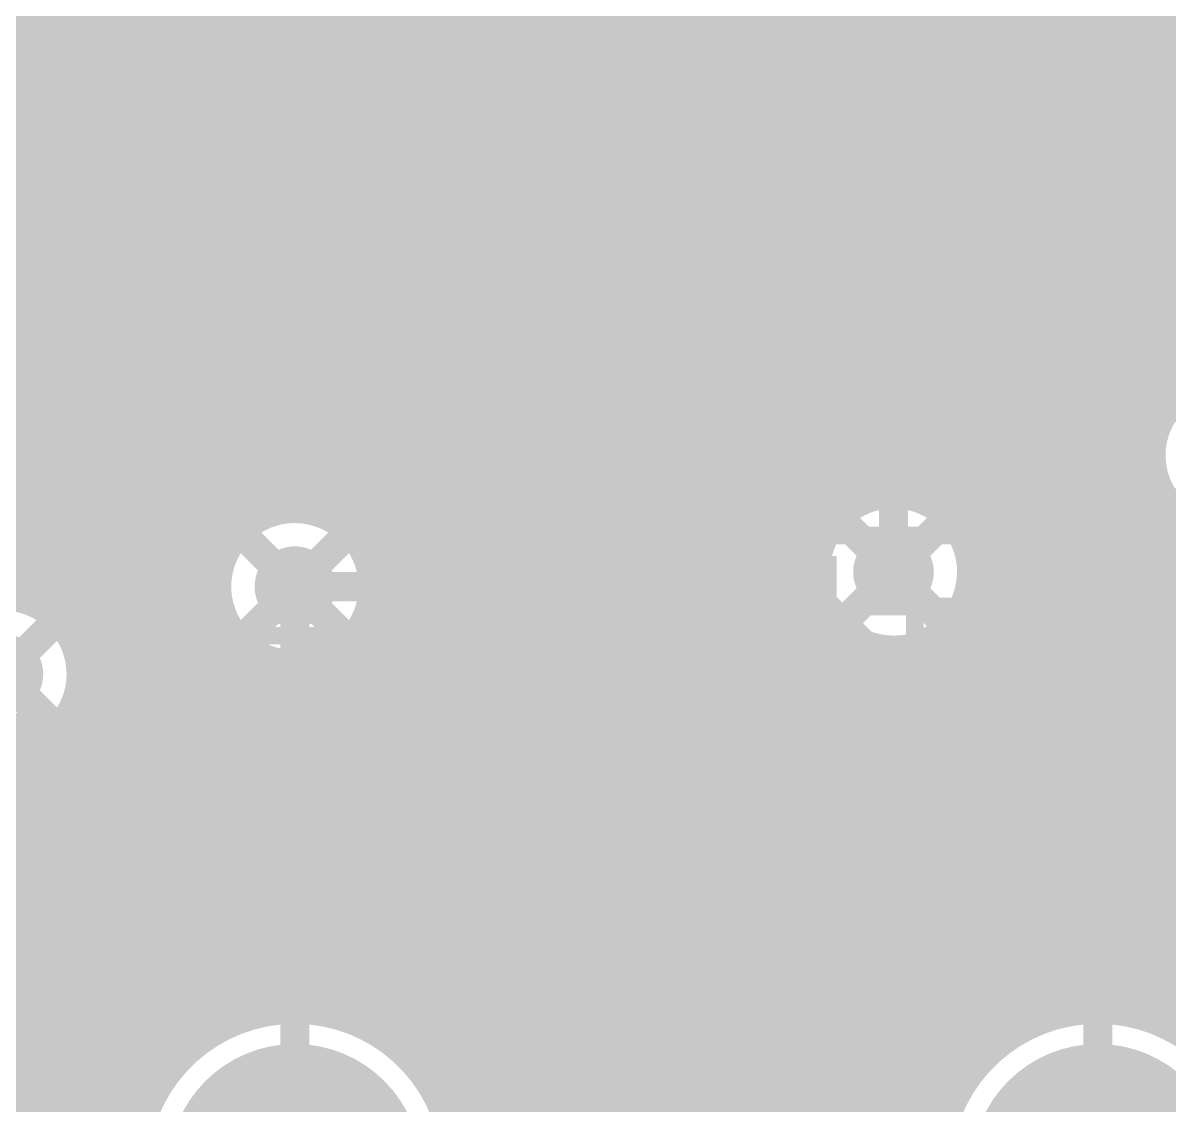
# Model space of a CAD drawing. Extents: x -5 to 112, y -62 to 71.
# Drawn here: x 34.46 to 44.43, y 38.67 to 48.09 of the extents above; entities that cross this region are included whole.
import ezdxf

# ---------------------------------------------------------------- set-up
doc = ezdxf.new("R2010")
doc.units = 0
doc.header["$MEASUREMENT"] = 0
doc.layers.get('0').update_dxf_attribs({"linetype": 'CONTINUOUS'})
for name, color, linetype in [('25-336-0_BOT', 7, 'CONTINUOUS'), ('25-336-0_DRD', 7, 'CONTINUOUS'), ('25-336-0_DRL', 2, 'CONTINUOUS'), ('25-336-0_IN1', 4, 'CONTINUOUS'), ('25-336-0_IN2', 3, 'CONTINUOUS'), ('25-336-0_SMB', 5, 'CONTINUOUS'), ('25-336-0_SMT', 10, 'CONTINUOUS'), ('25-336-0_SPT', 14, 'CONTINUOUS'), ('25-336-0_SST', 9, 'CONTINUOUS'), ('25-336-0_TOP', 12, 'CONTINUOUS'), ('THRUHOLE_TAP', 8, 'CONTINUOUS')]:
    doc.layers.add(name, color=color, linetype=linetype)

# ---------------------------------------------------------------- blocks, each defined once
blk = doc.blocks.new('ROUND_33')
at = {"const_width": 1.09982}
blk.add_lwpolyline([(-0.54991, 0, 1), (0.54991, 0, 1)], format="xyb", close=True, dxfattribs=at)
blk = doc.blocks.new('ROUND_11')
at = {"const_width": 0.35052}
blk.add_lwpolyline([(-0.17526, 0, 1), (0.17526, 0, 1)], format="xyb", close=True, dxfattribs=at)
blk = doc.blocks.new('ROUND_81')
at = {"const_width": 0.10033}
blk.add_lwpolyline([(-0.050164, 0, 1), (0.050164, 0, 1)], format="xyb", close=True, dxfattribs=at)
blk = doc.blocks.new('ROUND_82')
at = {"const_width": 0.10033}
blk.add_lwpolyline([(-0.050164, 0, 1), (0.050164, 0, 1)], format="xyb", close=True, dxfattribs=at)
blk = doc.blocks.new('ROUND_65')
at = {"const_width": 0.35052}
blk.add_lwpolyline([(-0.17526, 0, 1), (0.17526, 0, 1)], format="xyb", close=True, dxfattribs=at)
blk = doc.blocks.new('ROUND_68')
at = {"const_width": 0.35052}
blk.add_lwpolyline([(-0.17526, 0, 1), (0.17526, 0, 1)], format="xyb", close=True, dxfattribs=at)
blk = doc.blocks.new('RECTANGLE_2')
blk.add_solid([(0.4826, 0.4064), (0.4826, -0.4064), (-0.4826, 0.4064), (-0.4826, -0.4064)])
blk = doc.blocks.new('RECTANGLE_50')
blk.add_solid([(0.17526, 0.508), (0.17526, -0.508), (-0.17526, 0.508), (-0.17526, -0.508)])
blk = doc.blocks.new('ROUND_73')
at = {"const_width": 0.10033}
blk.add_lwpolyline([(-0.050164, 0, 1), (0.050164, 0, 1)], format="xyb", close=True, dxfattribs=at)

msp = doc.modelspace()

# ---------------------------------------------------------------- linework, layer by layer
at = {"layer": '25-336-0_BOT', "const_width": 0.254}
for points in [[(35.1282, 70.231), (35.1282, 34.4297)], [(35.3568, 70.231), (35.3568, 34.4297)], [(35.5854, 70.231), (35.5854, 38.80358)], [(35.814, 70.231), (35.814, 39.10584)], [(36.0426, 70.231), (36.0426, 39.2938)], [(36.2712, 70.231), (36.2712, 43.56608)], [(36.4998, 70.231), (36.4998, 43.77436)], [(36.7284, 70.231), (36.7284, 43.85056)], [(36.957, 70.231), (36.957, 43.84802)], [(37.1856, 70.231), (37.1856, 43.75912)], [(37.4142, 70.231), (37.4142, 43.6372)], [(37.6428, 70.231), (37.6428, 43.6372)], [(37.8714, 70.231), (37.8714, 43.6372)], [(38.1, 70.231), (38.1, 43.6372)], [(38.3286, 70.231), (38.3286, 43.6372)], [(38.5572, 70.231), (38.5572, 43.6372)], [(38.7858, 70.231), (38.7858, 43.60164)], [(40.8432, 70.231), (40.8432, 43.0022)], [(41.0718, 70.231), (41.0718, 43.0022)], [(41.3004, 70.231), (41.3004, 43.0022)], [(41.529, 70.231), (41.529, 43.75912)], [(41.7576, 70.231), (41.7576, 44.94276)], [(41.9862, 70.231), (41.9862, 45.17136)], [(34.8996, 60.78474), (34.8996, 42.71772)], [(34.7472, 60.58408), (34.7472, 42.92092)], [(40.6146, 57.48274), (40.6146, 43.0022)], [(40.386, 57.22112), (40.386, 43.0022)], [(44.5008, 57.10682), (44.5008, 46.3042)], [(44.2722, 57.0865), (44.2722, 46.3042)], [(44.0436, 56.8579), (44.0436, 46.3042)], [(43.815, 56.6293), (43.815, 46.3042)], [(43.5864, 56.4007), (43.5864, 46.3042)], [(40.1574, 53.68544), (40.1574, 43.0022)], [(39.0144, 53.36794), (39.0144, 43.41876)], [(39.9288, 53.32222), (39.9288, 43.0022)], [(39.243, 53.21808), (39.243, 43.19016)], [(39.4716, 53.16728), (39.4716, 43.0022)], [(39.7002, 53.19776), (39.7002, 43.0022)], [(42.2148, 48.54702), (42.2148, 45.39996)], [(43.3578, 48.50638), (43.3578, 46.3042)], [(42.4434, 48.31588), (42.4434, 45.62856)], [(43.1292, 48.30064), (43.1292, 46.26864)], [(42.672, 48.22698), (42.672, 45.85716)], [(42.9006, 48.2219), (42.9006, 46.08576)], [(50.419, 48.006), (34.7472, 48.006)], [(50.419, 47.7774), (34.7472, 47.7774)], [(50.419, 47.5488), (34.7472, 47.5488)], [(50.419, 47.3202), (34.7472, 47.3202)], [(50.419, 47.0916), (34.7472, 47.0916)], [(50.419, 46.863), (34.7472, 46.863)], [(50.419, 46.6344), (34.7472, 46.6344)], [(50.419, 46.4058), (34.7472, 46.4058)], [(48.133, 46.3042), (43.307, 46.3042)], [(42.9895, 46.1772), (34.7472, 46.1772)], [(42.98442, 46.16958), (41.71696, 44.90466)], [(42.7609, 45.9486), (34.7472, 45.9486)], [(42.037, 43.307), (42.037, 44.577), (43.307, 45.847), (48.133, 45.847), (49.657, 44.323)], [(42.5323, 45.72), (34.7472, 45.72)], [(42.3037, 45.4914), (34.7472, 45.4914)], [(43.49496, 45.3898), (42.4942, 44.3865)], [(47.9425, 45.3898), (43.49496, 45.3898)], [(43.5864, 45.3898), (43.5864, 43.59656)], [(43.815, 45.3898), (43.815, 43.82516)], [(44.0436, 45.3898), (44.0436, 44.05376)], [(44.2722, 45.3898), (44.2722, 44.28236)], [(44.5008, 45.3898), (44.5008, 44.82592)], [(42.0751, 45.2628), (34.7472, 45.2628)], [(43.3578, 45.2501), (43.3578, 43.36796)], [(48.0695, 45.2628), (43.36796, 45.2628)], [(41.8465, 45.0342), (34.7472, 45.0342)], [(43.1292, 45.0215), (43.1292, 43.13936)], [(48.2981, 45.0342), (43.13936, 45.0342)], [(41.64076, 44.8056), (34.7472, 44.8056)], [(42.9006, 44.7929), (42.9006, 43.0022)], [(44.47794, 44.8056), (42.91076, 44.8056)], [(41.5798, 44.577), (34.7472, 44.577)], [(41.5798, 44.577), (41.5798, 43.80992)], [(42.672, 44.5643), (42.672, 43.5483)], [(44.32808, 44.577), (42.68216, 44.577)], [(41.5798, 44.3484), (34.7472, 44.3484)], [(42.4942, 44.3865), (42.4942, 43.80992)], [(44.27728, 44.3484), (42.4942, 44.3484)], [(36.83, 38.1), (36.83, 43.18), (38.608, 43.18), (39.243, 42.545), (43.18, 42.545), (44.958, 44.323)], [(44.27728, 44.28998), (42.9895, 43.0022)], [(44.27728, 44.323), (44.27808, 44.29002)], [(41.5798, 44.1198), (34.7472, 44.1198)], [(44.1071, 44.1198), (42.4942, 44.1198)], [(41.5798, 43.8912), (34.7472, 43.8912)], [(43.8785, 43.8912), (42.4942, 43.8912)], [(36.34994, 43.6626), (34.7472, 43.6626)], [(41.45788, 43.6626), (37.30752, 43.6626)], [(43.6499, 43.6626), (42.61612, 43.6626)], [(38.608, 43.6372), (37.33292, 43.6372)], [(44.92498, 43.64228), (43.50766, 42.22496)], [(38.93566, 43.50004), (39.43096, 43.0022)], [(36.20008, 43.434), (34.7472, 43.434)], [(41.36898, 43.434), (38.99916, 43.434)], [(43.4213, 43.434), (42.70502, 43.434)], [(36.14928, 43.2054), (34.7472, 43.2054)], [(36.83, 38.1), (36.83, 43.18)], [(41.3639, 43.2054), (39.22776, 43.2054)], [(43.1927, 43.2054), (42.70756, 43.2054)], [(50.419, 43.2054), (44.48556, 43.2054)], [(44.5008, 43.2181), (44.5008, 39.35476)], [(42.672, 43.06316), (42.672, 43.0022)], [(36.17976, 42.9768), (34.7472, 42.9768)], [(41.42994, 43.0022), (39.43096, 43.0022)], [(42.9895, 43.0022), (42.64406, 43.0022)], [(50.419, 42.9768), (44.25696, 42.9768)], [(44.2722, 42.9895), (44.2722, 39.45382)], [(36.30422, 42.7482), (34.88436, 42.7482)], [(36.2712, 42.79138), (36.2712, 39.41572)], [(50.419, 42.7482), (44.02836, 42.7482)], [(44.0436, 42.7609), (44.0436, 39.51224)], [(36.3728, 42.67708), (36.3728, 39.45382)], [(36.3728, 42.67708), (36.3728, 39.45382)], [(37.2872, 42.67708), (37.2872, 39.45382)], [(37.2872, 42.67708), (37.2872, 39.45382)], [(38.4175, 42.7228), (37.33292, 42.7228)], [(37.4142, 42.7228), (37.4142, 39.40556)], [(37.6428, 42.7228), (37.6428, 39.27602)], [(37.8714, 42.7228), (37.8714, 39.08044)], [(38.1, 42.7228), (38.1, 38.75786)], [(38.3286, 42.7228), (38.3286, 28.58008)], [(38.4175, 42.7228), (38.92042, 42.22242)], [(38.5572, 42.5831), (38.5572, 28.44292)], [(36.3728, 42.5196), (34.96056, 42.5196)], [(38.6207, 42.5196), (37.2872, 42.5196)], [(50.419, 42.5196), (43.79976, 42.5196)], [(43.815, 42.5323), (43.815, 39.53002)], [(38.7858, 42.3545), (38.7858, 27.432)], [(36.3728, 42.291), (34.95802, 42.291)], [(38.8493, 42.291), (37.2872, 42.291)], [(50.419, 42.291), (43.57116, 42.291)], [(43.5864, 42.3037), (43.5864, 39.51224)], [(36.3728, 42.0624), (34.86912, 42.0624)], [(34.8996, 42.11574), (34.8996, 34.4297)], [(50.419, 42.0624), (37.2872, 42.0624)], [(39.0144, 42.14876), (39.0144, 27.432)], [(43.18, 42.0878), (39.243, 42.0878)], [(39.243, 42.0878), (39.243, 27.432)], [(39.4716, 42.0878), (39.4716, 27.432)], [(39.7002, 42.0878), (39.7002, 27.432)], [(39.9288, 42.0878), (39.9288, 27.432)], [(40.1574, 42.0878), (40.1574, 27.432)], [(40.386, 42.0878), (40.386, 27.432)], [(40.6146, 42.0878), (40.6146, 27.432)], [(40.8432, 42.0878), (40.8432, 27.432)], [(41.0718, 42.0878), (41.0718, 27.432)], [(41.3004, 42.0878), (41.3004, 27.432)], [(41.529, 42.0878), (41.529, 27.432)], [(41.7576, 42.0878), (41.7576, 27.432)], [(41.9862, 42.0878), (41.9862, 27.432)], [(42.2148, 42.0878), (42.2148, 27.432)], [(42.4434, 42.0878), (42.4434, 38.50386)], [(42.672, 42.0878), (42.672, 38.95852)], [(42.9006, 42.0878), (42.9006, 39.19982)], [(43.1292, 42.0878), (43.1292, 39.35476)], [(43.3578, 42.12336), (43.3578, 39.45382)], [(34.671, 41.85412), (34.671, 34.4297)], [(34.4424, 41.75506), (34.4424, 34.4297)], [(36.3728, 41.8338), (34.63798, 41.8338)], [(50.419, 41.8338), (37.2872, 41.8338)], [(36.3728, 41.6052), (33.7312, 41.6052)], [(50.3301, 41.6052), (37.2872, 41.6052)], [(36.3728, 41.3766), (33.7312, 41.3766)], [(50.21834, 41.3766), (37.2872, 41.3766)], [(36.3728, 41.148), (33.83788, 41.148)], [(50.19802, 41.148), (37.2872, 41.148)], [(36.3728, 40.9194), (33.93694, 40.9194)], [(50.25644, 40.9194), (37.2872, 40.9194)], [(36.3728, 40.6908), (33.94964, 40.6908)], [(50.42408, 40.6908), (37.2872, 40.6908)], [(36.3728, 40.4622), (33.88106, 40.4622)], [(45.37202, 40.4622), (37.2872, 40.4622)], [(36.3728, 40.2336), (33.69564, 40.2336)], [(45.14088, 40.2336), (37.2872, 40.2336)], [(36.3728, 40.005), (32.2072, 40.005)], [(45.05198, 40.005), (37.2872, 40.005)], [(36.3728, 39.7764), (32.24276, 39.7764)], [(45.0469, 39.7764), (37.2872, 39.7764)], [(36.3728, 39.5478), (32.47136, 39.5478)], [(45.12564, 39.5478), (37.2872, 39.5478)], [(36.08324, 39.3192), (32.69996, 39.3192)], [(43.06824, 39.3192), (37.57676, 39.3192)], [(45.33138, 39.3192), (44.56176, 39.3192)], [(35.79876, 39.0906), (32.92856, 39.0906)], [(42.78376, 39.0906), (37.86124, 39.0906)], [(35.61842, 38.862), (33.15716, 38.862)], [(42.60342, 38.862), (38.03904, 38.862)], [(35.50158, 38.6334), (33.38068, 38.6334)], [(42.48658, 38.6334), (38.15588, 38.6334)]]:
    msp.add_lwpolyline(points, dxfattribs=at)
for points in [[(43.307, 46.3042, 0.1989132), (42.98371, 46.17029)], [(43.307, 46.3042, 0.1989132), (42.98371, 46.17029)], [(44.958, 45.00372, 0.4142136), (44.27728, 44.323)], [(41.71442, 44.89958, 0.1989124), (41.5808, 44.577)], [(36.83, 43.86072, 0.4142136), (36.14928, 43.18)], [(37.33292, 43.6372, 0.2113087), (36.83, 43.85968)], [(41.5798, 43.80992, 0.2113087), (41.35732, 43.307)], [(42.71772, 43.307, 0.2113087), (42.4949, 43.81069)], [(38.93058, 43.50258, 0.1989124), (38.608, 43.6362)], [(41.35628, 43.307, 0.1168577), (41.42865, 43.00155)], [(42.64406, 43.0022, 0.1168576), (42.71628, 43.307)], [(36.14928, 43.18, 0.2113086), (36.3721, 42.67631)], [(34.97072, 42.418, 0.2113087), (34.7479, 42.92169)], [(37.2872, 42.67708, 0.023796), (37.33292, 42.7228)], [(34.29, 41.73728, 0.4142136), (34.97072, 42.418)], [(38.92042, 42.22242, 0.1989124), (39.243, 42.0888)], [(43.18, 42.0878, 0.1989116), (43.50329, 42.22171)], [(43.815, 39.53002, 0.4142136), (42.38498, 38.1)], [(45.24502, 38.1, 0.4142136), (43.815, 39.53002)], [(36.3728, 39.45382, 0.3217373), (35.39998, 38.1)], [(38.26002, 38.1, 0.3217374), (37.2872, 39.45382)]]:
    msp.add_lwpolyline(points, format="xyb", dxfattribs=at)
at = {"layer": '25-336-0_DRD', "const_width": 0.254}
for points in [[(44.069, 50.165), (41.529, 47.625)], [(44.069, 47.625), (41.529, 50.165)], [(41.9862, 47.0662), (39.4462, 44.5262)], [(41.9862, 44.5262), (39.4462, 47.0662)], [(46.228, 45.593), (43.688, 43.053)], [(46.228, 43.053), (43.688, 45.593)], [(41.91, 45.085), (39.37, 42.545)], [(41.91, 42.545), (39.37, 45.085)], [(43.307, 44.577), (40.767, 42.037)], [(43.307, 42.037), (40.767, 44.577)], [(38.1, 44.45), (35.56, 41.91)], [(38.1, 41.91), (35.56, 44.45)], [(35.56, 43.688), (33.02, 41.148)], [(35.56, 41.148), (33.02, 43.688)], [(34.544, 42.037), (32.004, 39.497)], [(34.544, 39.497), (32.004, 42.037)], [(46.99, 41.148), (44.45, 38.608)], [(46.99, 38.608), (44.45, 41.148)], [(36.83, 38.735), (36.195, 38.1)], [(37.465, 38.1), (36.83, 38.735)], [(43.815, 38.735), (43.18, 38.1)], [(44.45, 38.1), (43.815, 38.735)]]:
    msp.add_lwpolyline(points, dxfattribs=at)
at = {"layer": '25-336-0_IN1', "const_width": 0.254}
for points in [[(35.1536, 69.85), (35.1536, 28.067)], [(35.3822, 69.85), (35.3822, 34.16808)], [(35.6108, 69.85), (35.6108, 38.84676)], [(35.8394, 69.85), (35.8394, 39.13124)], [(36.068, 69.85), (36.068, 39.30904)], [(36.2966, 69.85), (36.2966, 43.60164)], [(36.5252, 69.85), (36.5252, 43.78706)], [(36.7538, 69.85), (36.7538, 43.85564)], [(36.9824, 69.85), (36.9824, 43.84294)], [(37.211, 69.85), (37.211, 43.74388)], [(37.4396, 69.85), (37.4396, 43.47972)], [(37.6682, 69.85), (37.6682, 39.25824)], [(37.8968, 69.85), (37.8968, 39.0525)], [(38.1254, 69.85), (38.1254, 38.70452)], [(38.354, 69.85), (38.354, 28.56992)], [(38.5826, 69.85), (38.5826, 28.41752)], [(38.8112, 69.85), (38.8112, 28.067)], [(40.8686, 69.85), (40.8686, 28.067)], [(41.0972, 69.85), (41.0972, 28.067)], [(41.3258, 69.85), (41.3258, 28.067)], [(41.5544, 69.85), (41.5544, 43.78452)], [(41.783, 69.85), (41.783, 43.93692)], [(42.0116, 69.85), (42.0116, 43.98518)], [(43.6118, 69.85), (43.6118, 39.51478)], [(34.925, 60.84316), (34.925, 42.6593)], [(34.6964, 60.5409), (34.6964, 42.96156)], [(34.4678, 60.42914), (34.4678, 43.07332)], [(40.64, 57.54116), (40.64, 28.067)], [(43.8404, 57.48274), (43.8404, 39.53002)], [(40.4114, 57.2389), (40.4114, 28.067)], [(44.069, 57.22112), (44.069, 39.50716)], [(40.1828, 57.12714), (40.1828, 28.067)], [(44.2976, 57.12206), (44.2976, 44.48302)], [(44.5262, 57.10936), (44.5262, 44.84878)], [(39.0398, 53.34508), (39.0398, 28.067)], [(39.9542, 53.34508), (39.9542, 28.067)], [(39.2684, 53.20792), (39.2684, 28.067)], [(39.497, 53.16728), (39.497, 28.067)], [(39.7256, 53.20792), (39.7256, 28.067)], [(43.3832, 48.54702), (43.3832, 39.46398)], [(42.2402, 48.50638), (42.2402, 43.9547)], [(42.4688, 48.30064), (42.4688, 43.83278)], [(43.1546, 48.31588), (43.1546, 39.36746)], [(42.6974, 48.2219), (42.6974, 43.46702)], [(42.926, 48.22698), (42.926, 39.22014)], [(65.53708, 48.006), (31.3182, 48.006)], [(63.35268, 47.7774), (31.3182, 47.7774)], [(62.7126, 47.5488), (31.3182, 47.5488)], [(59.18708, 47.3202), (31.3182, 47.3202)], [(59.04992, 47.0916), (31.3182, 47.0916)], [(59.00928, 46.863), (31.3182, 46.863)], [(59.04992, 46.6344), (31.3182, 46.6344)], [(59.18708, 46.4058), (31.3182, 46.4058)], [(62.08014, 46.1772), (31.3182, 46.1772)], [(54.43474, 45.9486), (31.3182, 45.9486)], [(54.17312, 45.72), (31.3182, 45.72)], [(54.07406, 45.4914), (31.3182, 45.4914)], [(54.06136, 45.2628), (31.3182, 45.2628)], [(52.23764, 45.0342), (32.09798, 45.0342)], [(44.47794, 44.8056), (32.32912, 44.8056)], [(44.32808, 44.577), (32.41802, 44.577)], [(44.27728, 44.3484), (32.42056, 44.3484)], [(44.2976, 44.16044), (44.2976, 39.4462)], [(44.30776, 44.1198), (32.34436, 44.1198)], [(41.68902, 43.8912), (32.13608, 43.8912)], [(44.43222, 43.8912), (42.38498, 43.8912)], [(44.5262, 43.79722), (44.5262, 39.33952)], [(36.34994, 43.6626), (31.3182, 43.6626)], [(41.45788, 43.6626), (37.30752, 43.6626)], [(44.79544, 43.6626), (42.61612, 43.6626)], [(36.20008, 43.434), (31.3182, 43.434)], [(41.36898, 43.434), (37.45992, 43.434)], [(59.78398, 43.434), (42.70502, 43.434)], [(36.14928, 43.2054), (31.3182, 43.2054)], [(41.3639, 43.2054), (37.50818, 43.2054)], [(59.87288, 43.2054), (42.70756, 43.2054)], [(42.6974, 43.14444), (42.6974, 38.99154)], [(36.17976, 42.9768), (34.67608, 42.9768)], [(41.44264, 42.9768), (37.4777, 42.9768)], [(60.10402, 42.9768), (42.63136, 42.9768)], [(37.4396, 42.87774), (37.4396, 39.39286)], [(36.30422, 42.7482), (34.88436, 42.7482)], [(36.2966, 42.75836), (36.2966, 39.42588)], [(41.64838, 42.7482), (37.35578, 42.7482)], [(41.5544, 42.82694), (41.5544, 28.067)], [(99.441, 42.7482), (42.42308, 42.7482)], [(42.4688, 42.78122), (42.4688, 38.5826)], [(41.783, 42.67708), (41.783, 28.067)], [(42.2402, 42.65676), (42.2402, 28.067)], [(36.5252, 42.57294), (36.5252, 39.497)], [(37.211, 42.61612), (37.211, 39.47668)], [(42.0116, 42.62628), (42.0116, 28.067)], [(36.66744, 42.5196), (34.96056, 42.5196)], [(36.7538, 42.50436), (36.7538, 39.52748)], [(36.9824, 42.51706), (36.9824, 39.5224)], [(99.4156, 42.5196), (36.99002, 42.5196)], [(99.187, 42.291), (34.95802, 42.291)], [(34.925, 42.17416), (34.925, 28.067)], [(98.9584, 42.0624), (34.86912, 42.0624)], [(34.6964, 41.8719), (34.6964, 28.067)], [(34.4678, 41.76014), (34.4678, 34.0233)], [(50.63236, 41.8338), (34.63798, 41.8338)], [(50.3301, 41.6052), (31.3182, 41.6052)], [(50.21834, 41.3766), (33.57372, 41.3766)], [(50.19802, 41.148), (33.83788, 41.148)], [(50.25644, 40.9194), (33.93694, 40.9194)], [(50.42408, 40.6908), (33.94964, 40.6908)], [(45.37202, 40.4622), (33.88106, 40.4622)], [(45.14088, 40.2336), (33.69564, 40.2336)], [(45.05198, 40.005), (21.13788, 40.005)], [(45.0469, 39.7764), (21.23694, 39.7764)], [(45.12564, 39.5478), (21.24964, 39.5478)], [(36.08324, 39.3192), (21.18106, 39.3192)], [(43.06824, 39.3192), (37.57676, 39.3192)], [(45.33138, 39.3192), (44.56176, 39.3192)], [(35.79876, 39.0906), (20.99564, 39.0906)], [(42.78376, 39.0906), (37.86124, 39.0906)], [(35.61842, 38.862), (-3.937, 38.862)], [(42.60342, 38.862), (38.03904, 38.862)], [(35.50158, 38.6334), (-3.937, 38.6334)], [(42.48658, 38.6334), (38.15588, 38.6334)]]:
    msp.add_lwpolyline(points, dxfattribs=at)
for points in [[(44.958, 45.00372, 0.4142136), (44.27728, 44.323)], [(44.27728, 44.323, 0.4142136), (44.958, 43.64228)], [(42.037, 43.98772, 0.4142136), (41.35628, 43.307)], [(42.71772, 43.307, 0.4142136), (42.037, 43.98772)], [(36.83, 43.86072, 0.4142136), (36.14928, 43.18)], [(37.51072, 43.18, 0.4142136), (36.83, 43.86072)], [(41.35628, 43.307, 0.4142136), (42.037, 42.62628)], [(42.037, 42.62628, 0.4142136), (42.71772, 43.307)], [(36.14928, 43.18, 0.4142136), (36.83, 42.49928)], [(36.83, 42.49928, 0.4142136), (37.51072, 43.18)], [(34.97072, 42.418, 0.4142136), (34.29, 43.09872)], [(34.29, 41.73728, 0.4142136), (34.97072, 42.418)], [(36.83, 39.53002, 0.4142136), (35.39998, 38.1)], [(38.26002, 38.1, 0.4142136), (36.83, 39.53002)], [(43.815, 39.53002, 0.4142136), (42.38498, 38.1)], [(45.24502, 38.1, 0.4142136), (43.815, 39.53002)]]:
    msp.add_lwpolyline(points, format="xyb", dxfattribs=at)
at = {"layer": '25-336-0_IN2', "const_width": 0.254}
for points in [[(35.1536, 69.85), (35.1536, 28.067)], [(35.3822, 69.85), (35.3822, 34.16808)], [(35.6108, 69.85), (35.6108, 38.84676)], [(35.8394, 69.85), (35.8394, 39.13124)], [(36.068, 69.85), (36.068, 39.30904)], [(36.2966, 69.85), (36.2966, 43.60164)], [(36.5252, 69.85), (36.5252, 43.78706)], [(36.7538, 69.85), (36.7538, 43.85564)], [(36.9824, 69.85), (36.9824, 43.84294)], [(37.211, 69.85), (37.211, 43.74388)], [(37.4396, 69.85), (37.4396, 43.47972)], [(37.6682, 69.85), (37.6682, 39.25824)], [(37.8968, 69.85), (37.8968, 39.0525)], [(38.1254, 69.85), (38.1254, 38.70452)], [(38.354, 69.85), (38.354, 28.56992)], [(38.5826, 69.85), (38.5826, 28.41752)], [(38.8112, 69.85), (38.8112, 28.067)], [(40.8686, 69.85), (40.8686, 28.067)], [(41.0972, 69.85), (41.0972, 28.067)], [(41.3258, 69.85), (41.3258, 28.067)], [(41.5544, 69.85), (41.5544, 43.78452)], [(41.783, 69.85), (41.783, 43.93692)], [(42.0116, 69.85), (42.0116, 43.98518)], [(43.6118, 69.85), (43.6118, 39.51478)], [(34.925, 60.84316), (34.925, 42.6593)], [(34.6964, 60.5409), (34.6964, 42.96156)], [(34.4678, 60.42914), (34.4678, 43.07332)], [(40.64, 57.54116), (40.64, 28.067)], [(43.8404, 57.48274), (43.8404, 39.53002)], [(40.4114, 57.2389), (40.4114, 28.067)], [(44.069, 57.22112), (44.069, 39.50716)], [(40.1828, 57.12714), (40.1828, 28.067)], [(44.2976, 57.12206), (44.2976, 44.48302)], [(44.5262, 57.10936), (44.5262, 44.84878)], [(39.0398, 53.34508), (39.0398, 28.067)], [(39.9542, 53.34508), (39.9542, 28.067)], [(39.2684, 53.20792), (39.2684, 28.067)], [(39.497, 53.16728), (39.497, 28.067)], [(39.7256, 53.20792), (39.7256, 28.067)], [(43.3832, 48.54702), (43.3832, 39.46398)], [(42.2402, 48.50638), (42.2402, 43.9547)], [(42.4688, 48.30064), (42.4688, 43.83278)], [(43.1546, 48.31588), (43.1546, 39.36746)], [(42.6974, 48.2219), (42.6974, 43.46702)], [(42.926, 48.22698), (42.926, 39.22014)], [(65.53708, 48.006), (-3.937, 48.006)], [(63.35268, 47.7774), (19.59102, 47.7774)], [(62.7126, 47.5488), (19.95678, 47.5488)], [(59.18708, 47.3202), (20.0787, 47.3202)], [(59.04992, 47.0916), (28.23972, 47.0916)], [(59.00928, 46.863), (28.50388, 46.863)], [(59.04992, 46.6344), (28.60294, 46.6344)], [(59.18708, 46.4058), (28.61564, 46.4058)], [(62.08014, 46.1772), (28.54706, 46.1772)], [(54.43474, 45.9486), (28.36164, 45.9486)], [(54.17312, 45.72), (-3.937, 45.72)], [(54.07406, 45.4914), (-3.937, 45.4914)], [(54.06136, 45.2628), (-3.937, 45.2628)], [(52.23764, 45.0342), (32.09798, 45.0342)], [(44.47794, 44.8056), (32.32912, 44.8056)], [(44.32808, 44.577), (32.41802, 44.577)], [(44.27728, 44.3484), (32.42056, 44.3484)], [(44.2976, 44.16044), (44.2976, 39.4462)], [(44.30776, 44.1198), (32.34436, 44.1198)], [(41.68902, 43.8912), (32.13608, 43.8912)], [(44.43222, 43.8912), (42.38498, 43.8912)], [(44.5262, 43.79722), (44.5262, 39.33952)], [(36.34994, 43.6626), (-3.937, 43.6626)], [(41.45788, 43.6626), (37.30752, 43.6626)], [(44.79544, 43.6626), (42.61612, 43.6626)], [(36.20008, 43.434), (-3.937, 43.434)], [(41.36898, 43.434), (37.45992, 43.434)], [(59.78398, 43.434), (42.70502, 43.434)], [(36.14928, 43.2054), (18.45564, 43.2054)], [(41.3639, 43.2054), (37.50818, 43.2054)], [(59.87288, 43.2054), (42.70756, 43.2054)], [(42.6974, 43.14444), (42.6974, 38.99154)], [(36.17976, 42.9768), (34.67608, 42.9768)], [(41.44264, 42.9768), (37.4777, 42.9768)], [(60.10402, 42.9768), (42.63136, 42.9768)], [(37.4396, 42.87774), (37.4396, 39.39286)], [(36.30422, 42.7482), (34.88436, 42.7482)], [(36.2966, 42.75836), (36.2966, 39.42588)], [(41.64838, 42.7482), (37.35578, 42.7482)], [(41.5544, 42.82694), (41.5544, 28.067)], [(99.441, 42.7482), (42.42308, 42.7482)], [(42.4688, 42.78122), (42.4688, 38.5826)], [(41.783, 42.67708), (41.783, 28.067)], [(42.2402, 42.65676), (42.2402, 28.067)], [(36.5252, 42.57294), (36.5252, 39.497)], [(37.211, 42.61612), (37.211, 39.47668)], [(42.0116, 42.62628), (42.0116, 28.067)], [(36.66744, 42.5196), (34.96056, 42.5196)], [(36.7538, 42.50436), (36.7538, 39.52748)], [(36.9824, 42.51706), (36.9824, 39.5224)], [(99.4156, 42.5196), (36.99002, 42.5196)], [(99.187, 42.291), (34.95802, 42.291)], [(34.925, 42.17416), (34.925, 28.067)], [(98.9584, 42.0624), (34.86912, 42.0624)], [(34.6964, 41.8719), (34.6964, 28.067)], [(34.4678, 41.76014), (34.4678, 34.0233)], [(50.63236, 41.8338), (34.63798, 41.8338)], [(50.3301, 41.6052), (31.15818, 41.6052)], [(50.21834, 41.3766), (33.57372, 41.3766)], [(50.19802, 41.148), (33.83788, 41.148)], [(50.25644, 40.9194), (33.93694, 40.9194)], [(50.42408, 40.6908), (33.94964, 40.6908)], [(45.37202, 40.4622), (33.88106, 40.4622)], [(45.14088, 40.2336), (33.69564, 40.2336)], [(45.05198, 40.005), (21.13788, 40.005)], [(45.0469, 39.7764), (21.23694, 39.7764)], [(45.12564, 39.5478), (21.24964, 39.5478)], [(36.08324, 39.3192), (21.18106, 39.3192)], [(43.06824, 39.3192), (37.57676, 39.3192)], [(45.33138, 39.3192), (44.56176, 39.3192)], [(35.79876, 39.0906), (20.99564, 39.0906)], [(42.78376, 39.0906), (37.86124, 39.0906)], [(35.61842, 38.862), (-3.937, 38.862)], [(42.60342, 38.862), (38.03904, 38.862)], [(35.50158, 38.6334), (-3.937, 38.6334)], [(42.48658, 38.6334), (38.15588, 38.6334)]]:
    msp.add_lwpolyline(points, dxfattribs=at)
for points in [[(44.958, 45.00372, 0.4142136), (44.27728, 44.323)], [(44.27728, 44.323, 0.4142136), (44.958, 43.64228)], [(42.037, 43.98772, 0.4142136), (41.35628, 43.307)], [(42.71772, 43.307, 0.4142136), (42.037, 43.98772)], [(36.83, 43.86072, 0.4142136), (36.14928, 43.18)], [(37.51072, 43.18, 0.4142136), (36.83, 43.86072)], [(41.35628, 43.307, 0.4142136), (42.037, 42.62628)], [(42.037, 42.62628, 0.4142136), (42.71772, 43.307)], [(36.14928, 43.18, 0.4142136), (36.83, 42.49928)], [(36.83, 42.49928, 0.4142136), (37.51072, 43.18)], [(34.97072, 42.418, 0.4142136), (34.29, 43.09872)], [(34.29, 41.73728, 0.4142136), (34.97072, 42.418)], [(36.83, 39.53002, 0.4142136), (35.39998, 38.1)], [(38.26002, 38.1, 0.4142136), (36.83, 39.53002)], [(43.815, 39.53002, 0.4142136), (42.38498, 38.1)], [(45.24502, 38.1, 0.4142136), (43.815, 39.53002)]]:
    msp.add_lwpolyline(points, format="xyb", dxfattribs=at)
at = {"layer": '25-336-0_SST', "const_width": 0.1524}
for points in [[(36.83, 49.149), (39.25824, 49.149), (40.02024, 48.387), (40.02024, 45.61586), (40.005, 45.593), (36.76904, 45.593), (36.76904, 49.149), (36.83, 49.149)], [(43.50258, 48.36414), (43.3324, 48.24476), (43.3324, 48.00854), (43.50258, 47.88916), (43.67276, 47.88916), (44.01058, 48.12792), (44.3484, 47.88916), (44.3484, 48.36414)], [(41.33342, 47.90948), (41.33342, 48.1457)], [(41.33342, 48.02886), (42.34942, 48.02886), (42.17924, 48.1457)], [(36.40836, 47.53356), (35.56254, 47.53356), (35.39236, 47.59452), (35.39236, 47.95012), (35.56254, 48.00854), (36.40836, 48.00854)], [(41.50106, 47.54626), (41.33342, 47.42688), (41.33342, 47.19066), (41.50106, 47.07128), (41.67124, 47.07128), (42.00906, 47.3075), (42.34942, 47.07128), (42.34942, 47.54626)], [(43.3324, 47.34814), (43.50258, 47.46752), (43.67276, 47.52594), (44.01058, 47.52594), (44.18076, 47.46752), (44.3484, 47.34814), (44.3484, 47.22876), (44.18076, 47.11192), (44.01058, 47.05096), (43.67276, 47.05096), (43.50258, 47.11192), (43.3324, 47.22876), (43.3324, 47.34814)], [(35.56254, 47.17034), (35.39236, 47.11192), (35.39236, 46.75632), (35.56254, 46.69536), (35.90036, 46.69536), (36.07054, 46.81474), (36.07054, 47.17034), (36.40836, 47.17034), (36.40836, 46.69536)], [(42.7355, 43.6245), (42.7355, 46.5455), (41.0972, 46.5455), (41.0972, 43.6245), (42.7355, 43.6245)], [(42.9895, 46.5455), (42.9895, 43.6245), (44.6278, 43.6245), (44.6278, 46.5455), (42.9895, 46.5455)], [(39.5605, 40.4495), (39.5605, 43.3705), (37.9222, 43.3705), (37.9222, 40.4495), (39.5605, 40.4495)], [(41.4655, 40.4495), (41.4655, 43.3705), (39.8272, 43.3705), (39.8272, 40.4495), (41.4655, 40.4495)], [(44.6405, 40.4495), (44.6405, 43.3705), (43.0022, 43.3705), (43.0022, 40.4495), (44.6405, 40.4495)], [(42.22242, 43.00728), (42.22242, 42.65168), (42.39006, 42.5323), (42.56024, 42.5323), (42.73042, 42.65168), (42.73042, 43.00728), (41.71442, 43.00728)], [(37.01542, 42.75328), (37.01542, 42.39768), (37.18306, 42.2783), (37.35324, 42.2783), (37.52342, 42.39768), (37.52342, 42.75328), (36.50742, 42.75328)], [(42.22242, 42.7101), (41.71442, 42.5323)], [(37.01542, 42.4561), (36.50742, 42.2783)], [(41.71442, 41.6941), (41.71442, 42.16908), (42.39006, 41.6941), (42.56024, 41.6941), (42.73042, 41.75506), (42.73042, 42.11066), (42.56024, 42.16908)], [(36.50742, 41.4401), (36.50742, 41.91508), (37.18306, 41.4401), (37.35324, 41.4401), (37.52342, 41.50106), (37.52342, 41.85666), (37.35324, 41.91508)], [(42.22242, 40.91686), (42.39006, 40.8559), (42.56024, 40.8559), (42.73042, 40.91686), (42.73042, 41.27246), (42.56024, 41.33088), (42.39006, 41.33088), (42.22242, 41.27246), (42.22242, 40.91686), (42.05224, 40.8559), (41.88206, 40.8559), (41.71442, 40.91686), (41.71442, 41.27246), (41.88206, 41.33088), (42.05224, 41.33088), (42.22242, 41.27246)], [(36.50742, 40.72128), (36.50742, 40.9575)], [(36.50742, 40.84066), (37.52342, 40.84066), (37.35324, 40.9575)], [(39.93642, 40.08628), (39.93642, 39.73068), (40.10406, 39.6113), (40.27424, 39.6113), (40.44442, 39.73068), (40.44442, 40.08628), (39.42842, 40.08628)], [(39.93642, 39.7891), (39.42842, 39.6113)], [(35.03676, 38.76294), (35.03676, 39.23792)], [(39.42842, 38.89248), (39.42842, 39.1287)], [(39.42842, 39.01186), (40.44442, 39.01186), (40.27424, 39.1287)], [(34.02076, 39.0017), (35.03676, 39.0017)]]:
    msp.add_lwpolyline(points, dxfattribs=at)
at = {"layer": '25-336-0_SST', "const_width": 0.254}
for points in [[(36.83, 39.50208, 0.4142136), (35.42792, 38.1)], [(38.23208, 38.1, 0.4142136), (36.83, 39.50208)], [(43.815, 39.50208, 0.4142136), (42.41292, 38.1)], [(45.21708, 38.1, 0.4142136), (43.815, 39.50208)]]:
    msp.add_lwpolyline(points, format="xyb", dxfattribs=at)
at = {"layer": '25-336-0_TOP', "const_width": 0.254}
for points in [[(61.468, 49.022), (61.468, 46.355), (60.452, 45.339), (56.515, 45.339), (53.721, 48.133), (33.782, 48.133), (32.3088, 49.6062), (22.8981, 49.6062)], [(66.167, 48.26), (62.992, 48.26), (61.976, 47.244), (61.976, 45.974), (60.833, 44.831), (56.261, 44.831), (53.467, 47.625), (33.528, 47.625), (32.04718, 49.10582), (22.8981, 49.10582)], [(22.8981, 48.60544), (31.78048, 48.60544), (33.27908, 47.117), (52.959, 47.117), (54.737, 45.339)], [(60.452, 43.561), (55.499, 43.561), (52.451, 46.609), (33.02, 46.609), (31.52394, 48.10506), (22.8981, 48.10506)], [(13.91158, 45.1231), (13.91158, 47.371), (14.41958, 47.879), (19.685, 47.879), (23.876, 43.688), (35.052, 43.688), (36.957, 45.593), (38.227, 45.593), (38.71976, 45.10024), (38.71976, 44.53382)], [(41.0972, 46.1518), (33.02, 46.1518)], [(34.4678, 46.1518), (34.4678, 44.1452)], [(34.6964, 46.1518), (34.6964, 44.1452)], [(34.925, 46.1518), (34.925, 44.20616)], [(35.1536, 46.1518), (35.1536, 44.43476)], [(35.3822, 46.1518), (35.3822, 44.66336)], [(35.6108, 46.1518), (35.6108, 44.89196)], [(35.8394, 46.1518), (35.8394, 45.12056)], [(36.068, 46.1518), (36.068, 45.34916)], [(36.2966, 46.1518), (36.2966, 45.57776)], [(36.5252, 46.1518), (36.5252, 45.80636)], [(36.7538, 46.1518), (36.7538, 46.00194)], [(36.9824, 46.1518), (36.9824, 46.0502)], [(37.211, 46.1518), (37.211, 46.0502)], [(37.4396, 46.1518), (37.4396, 46.0502)], [(37.6682, 46.1518), (37.6682, 46.0502)], [(37.8968, 46.1518), (37.8968, 46.0502)], [(38.1254, 46.1518), (38.1254, 46.0502)], [(38.354, 46.1518), (38.354, 46.03242)], [(38.5826, 46.1518), (38.5826, 45.88256)], [(38.8112, 46.1518), (38.8112, 45.65396)], [(39.0398, 46.1518), (39.0398, 45.42536)], [(39.2684, 46.1518), (39.2684, 45.37202)], [(39.497, 46.1518), (39.497, 45.37202)], [(39.7256, 46.1518), (39.7256, 45.37202)], [(39.9542, 46.1518), (39.9542, 44.99102)], [(40.1828, 46.1518), (40.1828, 44.99102)], [(40.4114, 46.1518), (40.4114, 44.99102)], [(40.64, 46.1518), (40.64, 44.99102)], [(40.8686, 46.1518), (40.8686, 44.99102)], [(41.0972, 46.1518), (41.0972, 45.1104)], [(41.0972, 46.1518), (41.0972, 44.99102)], [(42.7228, 46.1518), (42.7228, 45.1104)], [(43.0022, 46.1518), (42.7228, 46.1518)], [(42.926, 46.1518), (42.926, 39.22014)], [(43.0022, 46.1518), (43.0022, 45.1104)], [(41.0972, 46.1264), (28.51912, 46.1264)], [(38.227, 46.0502), (36.957, 46.0502)], [(43.0022, 46.1264), (42.7228, 46.1264)], [(36.6141, 45.8978), (28.28798, 45.8978)], [(36.63442, 45.91558), (34.8615, 44.1452)], [(38.54958, 45.91558), (39.0398, 45.42536)], [(41.0972, 45.8978), (38.56736, 45.8978)], [(43.0022, 45.8978), (42.7228, 45.8978)], [(41.91, 45.7962), (40.7162, 45.7962)], [(41.0972, 45.7962), (41.91, 45.7962)], [(43.815, 45.7962), (41.91, 45.7962)], [(42.7228, 45.7962), (41.91, 45.7962)], [(43.0022, 45.7962), (43.815, 45.7962)], [(44.6278, 45.7962), (43.815, 45.7962)], [(36.3855, 45.6692), (27.4828, 45.6692)], [(41.0972, 45.6692), (38.79596, 45.6692)], [(43.0022, 45.6692), (42.7228, 45.6692)], [(36.1569, 45.4406), (27.4828, 45.4406)], [(41.0972, 45.4406), (39.02456, 45.4406)], [(43.0022, 45.4406), (42.7228, 45.4406)], [(39.22522, 45.37202), (39.08552, 45.37202)], [(39.87546, 45.37202), (39.22522, 45.37202)], [(39.87546, 45.37202), (39.87546, 44.99102)], [(35.9283, 45.212), (27.4828, 45.212)], [(41.0972, 45.212), (39.87546, 45.212)], [(43.0022, 45.212), (42.7228, 45.212)], [(19.91614, 45.1231), (19.91614, 44.1325), (20.9042, 43.18), (35.052, 43.18), (42.037, 36.195), (55.626, 36.195)], [(41.0972, 45.0596), (41.0972, 44.99102)], [(42.7228, 45.1104), (42.7228, 45.0596)], [(42.7228, 45.0596), (42.7228, 43.6372)], [(43.0022, 45.1104), (43.0022, 45.0596)], [(43.0022, 45.0596), (43.0022, 43.6372)], [(35.6997, 44.9834), (32.17164, 44.9834)], [(41.0972, 44.99102), (39.87546, 44.99102)], [(41.0972, 44.9834), (39.87546, 44.9834)], [(43.0022, 44.9834), (42.7228, 44.9834)], [(35.4711, 44.7548), (32.35706, 44.7548)], [(43.0022, 44.7548), (42.7228, 44.7548)], [(35.2425, 44.5262), (32.42564, 44.5262)], [(36.83, 43.18), (37.41928, 43.76928), (37.41928, 44.53382)], [(38.06952, 44.53382), (38.06952, 43.53052), (37.592, 43.053), (37.592, 41.402), (37.7952, 41.1988), (38.735, 41.1988)], [(38.71976, 44.53382), (38.71976, 42.63644), (38.735, 42.6212)], [(39.37, 44.53382), (41.74744, 44.53382), (41.91, 44.3738)], [(43.0022, 44.5262), (42.7228, 44.5262)], [(41.91, 44.3738), (42.037, 44.2468), (42.037, 43.307)], [(43.815, 44.3738), (43.815, 42.6212)], [(35.0139, 44.2976), (32.41294, 44.2976)], [(43.0022, 44.2976), (42.7228, 44.2976)], [(34.8615, 44.1452), (32.35706, 44.1452)], [(39.87546, 44.07662), (39.87546, 43.69562)], [(41.0972, 44.07662), (39.87546, 44.07662)], [(41.0972, 44.069), (39.87546, 44.069)], [(39.9542, 44.07662), (39.9542, 43.3578)], [(40.1828, 44.07662), (40.1828, 43.3578)], [(40.4114, 44.07662), (40.4114, 43.3578)], [(40.64, 44.07662), (40.64, 43.3578)], [(40.8686, 44.07662), (40.8686, 43.3578)], [(41.0972, 44.07662), (41.0972, 43.6372)], [(41.0972, 44.07662), (41.0972, 43.3578)], [(43.0022, 44.069), (42.7228, 44.069)], [(41.0972, 43.8404), (39.87546, 43.8404)], [(40.64, 43.815), (40.64, 42.6212)], [(43.0022, 43.8404), (42.7228, 43.8404)], [(39.17696, 43.69562), (39.17696, 43.3578)], [(39.22522, 43.69562), (39.17696, 43.69562)], [(39.87546, 43.69562), (39.22522, 43.69562)], [(39.2684, 43.69562), (39.2684, 43.3578)], [(39.497, 43.69562), (39.497, 43.3578)], [(39.7256, 43.69562), (39.7256, 41.656)], [(41.42994, 43.6118), (39.17696, 43.6118)], [(41.44264, 43.6372), (41.0972, 43.6372)], [(41.3258, 43.6372), (41.3258, 43.3578)], [(42.7228, 43.6372), (42.63136, 43.6372)], [(43.3578, 43.6118), (42.64406, 43.6118)], [(42.6974, 43.6372), (42.6974, 43.46702)], [(43.3578, 43.6372), (43.0022, 43.6372)], [(43.1546, 43.6372), (43.1546, 43.3578)], [(43.3578, 43.6372), (43.3578, 43.3578)], [(41.36136, 43.3832), (39.17696, 43.3832)], [(39.5478, 43.3578), (39.17696, 43.3578)], [(39.5478, 43.3578), (39.5478, 41.9354)], [(39.8272, 43.3578), (39.8272, 41.9354)], [(41.35882, 43.3578), (39.8272, 43.3578)], [(40.64, 43.3578), (40.64, 42.6212)], [(43.3578, 43.3832), (42.71264, 43.3832)], [(43.0022, 43.3578), (43.0022, 41.9354)], [(43.3578, 43.3578), (43.0022, 43.3578)], [(39.8272, 43.1546), (39.5478, 43.1546)], [(43.0022, 43.1546), (42.69994, 43.1546)], [(42.6974, 43.14444), (42.6974, 38.99154)], [(41.4528, 42.95902), (41.4528, 41.9354)], [(39.8272, 42.926), (39.5478, 42.926)], [(41.47312, 42.926), (41.4528, 42.926)], [(43.0022, 42.926), (42.60088, 42.926)], [(41.5544, 42.82694), (41.5544, 37.32276)], [(42.4688, 42.78122), (42.4688, 38.5826)], [(39.8272, 42.6974), (39.5478, 42.6974)], [(41.73474, 42.6974), (41.4528, 42.6974)], [(41.783, 42.67708), (41.783, 37.09416)], [(42.2402, 42.65676), (42.2402, 36.6522)], [(43.0022, 42.6974), (42.33672, 42.6974)], [(39.8272, 42.6212), (40.64, 42.6212)], [(41.4528, 42.6212), (40.64, 42.6212)], [(42.0116, 42.62628), (42.0116, 36.86556)], [(45.72, 42.6212), (43.815, 42.6212)], [(39.8272, 42.4688), (39.5478, 42.4688)], [(43.0022, 42.4688), (41.4528, 42.4688)], [(39.8272, 42.2402), (39.5478, 42.2402)], [(43.0022, 42.2402), (41.4528, 42.2402)], [(39.8272, 42.0116), (39.5478, 42.0116)], [(43.0022, 42.0116), (41.4528, 42.0116)], [(39.5478, 41.9354), (39.5478, 41.8846)], [(39.5478, 41.8846), (39.5478, 41.656)], [(39.8272, 41.9354), (39.8272, 41.8846)], [(39.8272, 41.8846), (39.8272, 41.656)], [(41.4528, 41.9354), (41.4528, 41.8846)], [(41.4528, 41.8846), (41.4528, 40.4622)], [(43.0022, 41.9354), (43.0022, 41.8846)], [(43.0022, 41.8846), (43.0022, 40.4622)], [(39.8272, 41.783), (39.5478, 41.783)], [(43.0022, 41.783), (41.4528, 41.783)], [(39.8272, 41.656), (39.5478, 41.656)], [(43.0022, 41.5544), (41.4528, 41.5544)], [(43.0022, 41.3258), (41.4528, 41.3258)], [(40.64, 41.1988), (38.735, 41.1988)], [(43.815, 41.1988), (43.815, 38.1)], [(43.0022, 41.0972), (41.4528, 41.0972)], [(43.0022, 40.8686), (41.4528, 40.8686)], [(39.8272, 40.7416), (39.5478, 40.7416)], [(39.5478, 40.7416), (39.5478, 40.4622)], [(39.7256, 40.7416), (39.7256, 39.15156)], [(39.8272, 40.7416), (39.8272, 40.4622)], [(39.8272, 40.64), (39.5478, 40.64)], [(43.0022, 40.64), (41.4528, 40.64)], [(39.5478, 40.4622), (38.41496, 40.4622)], [(38.41496, 40.4622), (42.22496, 36.6522)], [(38.5826, 40.4622), (38.5826, 40.29456)], [(38.8112, 40.4622), (38.8112, 40.06596)], [(39.0398, 40.4622), (39.0398, 39.83736)], [(39.2684, 40.4622), (39.2684, 39.60876)], [(39.497, 40.4622), (39.497, 39.38016)], [(41.4528, 40.4622), (39.8272, 40.4622)], [(39.9542, 40.4622), (39.9542, 38.92296)], [(40.1828, 40.4622), (40.1828, 38.69436)], [(40.4114, 40.4622), (40.4114, 38.46576)], [(40.64, 40.4622), (40.64, 38.23716)], [(40.8686, 40.4622), (40.8686, 38.00856)], [(41.0972, 40.4622), (41.0972, 37.77996)], [(41.3258, 40.4622), (41.3258, 37.55136)], [(43.3578, 40.4622), (43.0022, 40.4622)], [(43.1546, 40.4622), (43.1546, 39.36746)], [(43.3578, 40.4622), (43.3578, 39.45382)], [(44.2722, 40.4622), (44.2722, 39.45382)], [(44.6278, 40.4622), (44.2722, 40.4622)], [(44.2976, 40.4622), (44.2976, 39.4462)], [(44.5262, 40.4622), (44.5262, 39.33952)], [(43.3578, 40.4114), (38.46576, 40.4114)], [(45.2628, 40.4114), (44.2722, 40.4114)], [(43.3578, 40.1828), (38.69436, 40.1828)], [(45.11294, 40.1828), (44.2722, 40.1828)], [(43.3578, 39.9542), (38.92296, 39.9542)], [(45.04436, 39.9542), (44.2722, 39.9542)], [(43.3578, 39.7256), (39.15156, 39.7256)], [(45.05706, 39.7256), (44.2722, 39.7256)], [(43.3578, 39.497), (39.38016, 39.497)], [(45.15612, 39.497), (44.2722, 39.497)], [(42.9895, 39.2684), (39.60876, 39.2684)], [(42.7355, 39.0398), (39.83736, 39.0398)], [(42.57294, 38.8112), (40.06596, 38.8112)], [(42.4688, 38.5826), (40.29456, 38.5826)]]:
    msp.add_lwpolyline(points, dxfattribs=at)
for points in [[(36.957, 46.0502, 0.1989132), (36.63371, 45.91629)], [(36.957, 46.0502, 0.1989132), (36.63371, 45.91629)], [(38.54958, 45.91558, 0.1989124), (38.227, 46.0492)], [(39.08552, 45.37202, 0.0366054), (39.04197, 45.42245)], [(39.08552, 45.37202, 0.0366054), (39.04197, 45.42245)], [(41.44264, 43.6372, 0.108506), (41.35897, 43.35779)], [(42.71772, 43.307, 0.127458), (42.63206, 43.63759)], [(42.037, 42.62628, 0.4142136), (42.71772, 43.307)], [(41.4528, 42.95902, 0.2643037), (42.037, 42.62702)], [(43.3578, 39.45382, 0.3217373), (42.38498, 38.1)], [(45.16882, 38.5572, 0.2339919), (44.2722, 39.45382)]]:
    msp.add_lwpolyline(points, format="xyb", dxfattribs=at)

# ---------------------------------------------------------------- block references
at = {"layer": '25-336-0_BOT'}
for name, p in [('ROUND_11', (40.7162, 45.7962)), ('ROUND_11', (40.64, 43.815)), ('ROUND_11', (42.037, 43.307)), ('ROUND_11', (36.83, 43.18)), ('ROUND_11', (34.29, 42.418)), ('ROUND_33', (36.83, 38.1)), ('ROUND_33', (43.815, 38.1))]:
    msp.add_blockref(name, p, dxfattribs=at)
at = {"layer": '25-336-0_DRL'}
for name, p in [('ROUND_82', (40.7162, 45.7962)), ('ROUND_82', (40.64, 43.815)), ('ROUND_82', (42.037, 43.307)), ('ROUND_81', (36.83, 43.18))]:
    msp.add_blockref(name, p, dxfattribs=at)
at = {"layer": '25-336-0_IN1'}
for name, p in [('ROUND_65', (40.7162, 45.7962)), ('ROUND_65', (40.64, 43.815)), ('ROUND_65', (42.037, 43.307)), ('ROUND_68', (36.83, 43.18)), ('ROUND_68', (34.29, 42.418)), ('ROUND_33', (36.83, 38.1)), ('ROUND_33', (43.815, 38.1))]:
    msp.add_blockref(name, p, dxfattribs=at)
at = {"layer": '25-336-0_IN2'}
for name, p in [('ROUND_65', (40.7162, 45.7962)), ('ROUND_65', (40.64, 43.815)), ('ROUND_65', (42.037, 43.307)), ('ROUND_68', (36.83, 43.18)), ('ROUND_68', (34.29, 42.418)), ('ROUND_33', (36.83, 38.1)), ('ROUND_33', (43.815, 38.1))]:
    msp.add_blockref(name, p, dxfattribs=at)
at = {"layer": '25-336-0_SMB'}
for p in [(36.83, 38.1), (43.815, 38.1)]:
    msp.add_blockref('ROUND_33', p, dxfattribs=at)
at = {"layer": '25-336-0_SMT'}
for name, p in [('RECTANGLE_2', (41.91, 45.7962)), ('RECTANGLE_2', (43.815, 45.7962)), ('RECTANGLE_50', (37.41928, 44.53382)), ('RECTANGLE_50', (38.06952, 44.53382)), ('RECTANGLE_50', (38.71976, 44.53382)), ('RECTANGLE_50', (39.37, 44.53382)), ('RECTANGLE_2', (41.91, 44.3738)), ('RECTANGLE_2', (43.815, 44.3738)), ('RECTANGLE_2', (38.735, 42.6212)), ('RECTANGLE_2', (40.64, 42.6212)), ('RECTANGLE_2', (43.815, 42.6212)), ('RECTANGLE_2', (38.735, 41.1988)), ('RECTANGLE_2', (40.64, 41.1988)), ('RECTANGLE_2', (43.815, 41.1988)), ('ROUND_33', (36.83, 38.1)), ('ROUND_33', (43.815, 38.1))]:
    msp.add_blockref(name, p, dxfattribs=at)
at = {"layer": '25-336-0_SPT'}
for name, p in [('RECTANGLE_2', (41.91, 45.7962)), ('RECTANGLE_2', (43.815, 45.7962)), ('RECTANGLE_50', (37.41928, 44.53382)), ('RECTANGLE_50', (38.06952, 44.53382)), ('RECTANGLE_50', (38.71976, 44.53382)), ('RECTANGLE_50', (39.37, 44.53382)), ('RECTANGLE_2', (41.91, 44.3738)), ('RECTANGLE_2', (43.815, 44.3738)), ('RECTANGLE_2', (38.735, 42.6212)), ('RECTANGLE_2', (40.64, 42.6212)), ('RECTANGLE_2', (43.815, 42.6212)), ('RECTANGLE_2', (38.735, 41.1988)), ('RECTANGLE_2', (40.64, 41.1988)), ('RECTANGLE_2', (43.815, 41.1988))]:
    msp.add_blockref(name, p, dxfattribs=at)
at = {"layer": '25-336-0_TOP'}
for name, p in [('RECTANGLE_2', (41.91, 45.7962)), ('RECTANGLE_2', (43.815, 45.7962)), ('ROUND_11', (40.7162, 45.7962)), ('RECTANGLE_50', (37.41928, 44.53382)), ('RECTANGLE_50', (38.06952, 44.53382)), ('RECTANGLE_50', (38.71976, 44.53382)), ('RECTANGLE_50', (39.37, 44.53382)), ('RECTANGLE_2', (41.91, 44.3738)), ('RECTANGLE_2', (43.815, 44.3738)), ('ROUND_11', (40.64, 43.815)), ('ROUND_11', (42.037, 43.307)), ('ROUND_11', (36.83, 43.18)), ('RECTANGLE_2', (38.735, 42.6212)), ('RECTANGLE_2', (40.64, 42.6212)), ('RECTANGLE_2', (43.815, 42.6212)), ('ROUND_11', (34.29, 42.418)), ('RECTANGLE_2', (38.735, 41.1988)), ('RECTANGLE_2', (40.64, 41.1988)), ('RECTANGLE_2', (43.815, 41.1988)), ('ROUND_33', (36.83, 38.1)), ('ROUND_33', (43.815, 38.1))]:
    msp.add_blockref(name, p, dxfattribs=at)
at = {"layer": 'THRUHOLE_TAP'}
for p in [(40.7162, 45.7962), (40.64, 43.815), (42.037, 43.307), (36.83, 43.18)]:
    msp.add_blockref('ROUND_73', p, dxfattribs=at)

doc.saveas('drawing.dxf')
